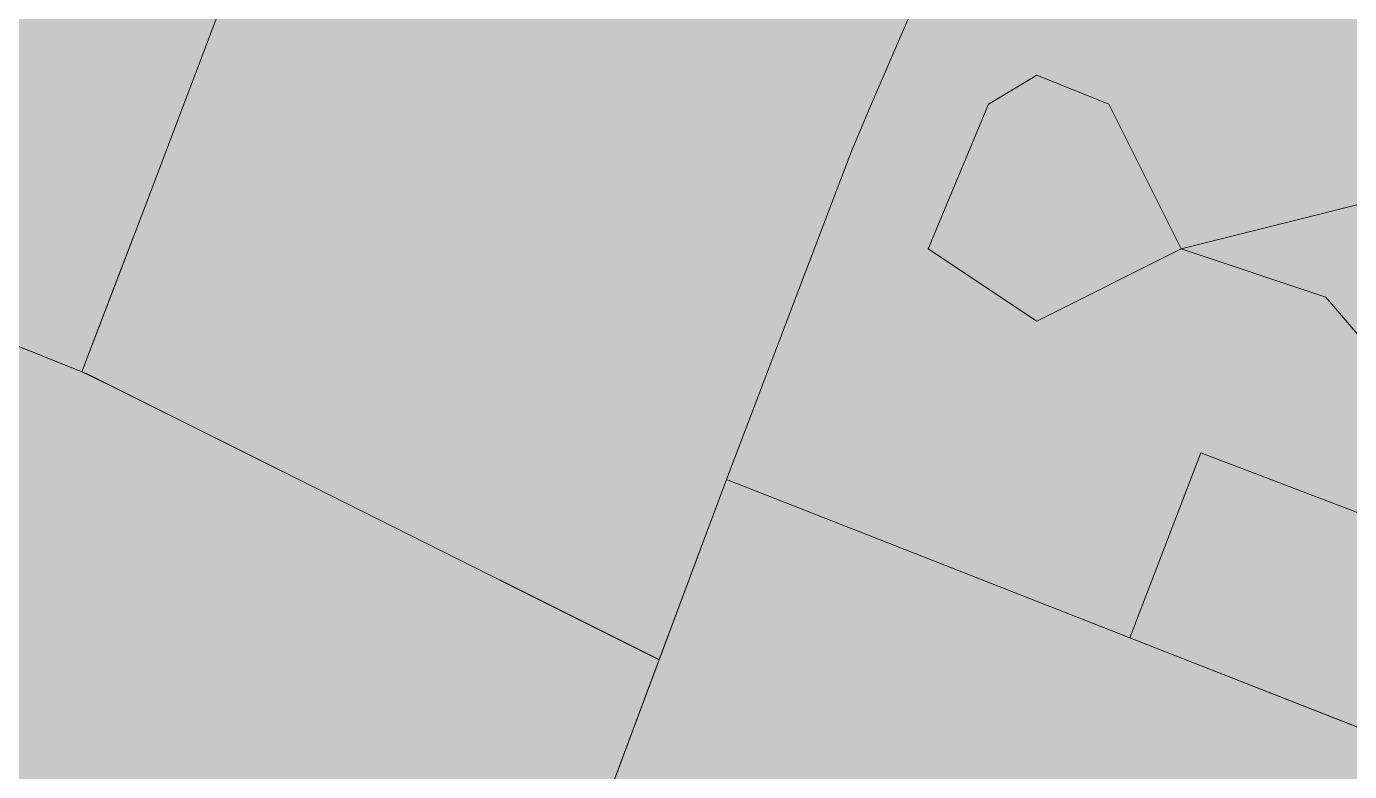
# Model space of a CAD drawing. Header units: metres. Extents: x -6 to 1255, y -2 to 532.
# Drawn here: x 954.17 to 972.46, y 181.65 to 191.95 of the extents above; entities that cross this region are included whole.
import ezdxf

# ---------------------------------------------------------------- set-up
doc = ezdxf.new("R2010")
doc.units = ezdxf.units.M
doc.header["$MEASUREMENT"] = 0
for name, color, linetype, lineweight, true_color in [('TPX_BUILDINGS', 7, 'CONTINUOUS', 0, 0x000000), ('TPX_BUILDINGS_HATCH', 7, 'CONTINUOUS', 0, 0xf0f0f0), ('TPX_BUILDINGS_SHADOWS_HATCH', 7, 'CONTINUOUS', 0, 0x000000), ('TPX_BUILDINGS_SHADOWS_OUTLINES', 7, 'CONTINUOUS', 0, 0x000000), ('TPX_CADASTRES', 7, 'CONTINUOUS', 0, 0x646464), ('TPX_RELIEF_CONTOUR_LINES', 7, 'CONTINUOUS', 0, 0x969696)]:
    doc.layers.add(name, color=color, linetype=linetype, lineweight=lineweight, true_color=true_color)

msp = doc.modelspace()

# ---------------------------------------------------------------- hatches: boundary and pattern name
at = {"layer": 'TPX_BUILDINGS_HATCH'}
h = msp.add_hatch(color=256, dxfattribs=at)
h.paths.add_polyline_path([(947.528, 191.636), (946.958, 190.373), (948.238, 189.863), (951.548, 188.533), (954.938, 187.173), (955.389, 188.355), (955.778, 189.373), (957.068, 192.783), (958.588, 196.283), (958.652, 196.431), (959.259, 197.833), (960.189, 199.983), (960.237, 200.094), (960.671, 201.094), (961.279, 202.493), (961.71, 203.493), (962.889, 206.223), (964.119, 209.083), (960.669, 210.432), (959.33, 210.955), (956.699, 211.983), (955.469, 209.263), (953.349, 204.543), (953.291, 204.414), (951.249, 199.893), (950.589, 200.163), (949.289, 197.383), (949.979, 197.073), (948.889, 194.643), (948.839, 194.543), (947.528, 191.636)])
h.paths.add_polyline_path([(950.24, 193.925), (952.55, 199.425), (954.12, 198.865), (955.1, 198.515), (952.23, 193.035), (950.24, 193.925)], flags=16)
h = msp.add_hatch(color=256, dxfattribs=at)
h.paths.add_polyline_path([(970.408, 186.053), (969.428, 183.494), (973.048, 182.074), (975.088, 181.273), (974.408, 179.553), (977.778, 178.333), (980.858, 177.183), (981.528, 176.931), (981.948, 176.773), (981.388, 175.413), (982.268, 175.043), (983.868, 174.363), (987.838, 184.723), (989.413, 188.835), (990.331, 191.232), (992.858, 197.833), (972.299, 205.883), (971.008, 202.893), (970.118, 200.813), (969.523, 199.421), (978.458, 195.903), (978.118, 195.023), (976.268, 195.723), (975.528, 193.783), (977.338, 193.093), (974.108, 184.643), (970.408, 186.053)])
h.paths.add_polyline_path([(975.598, 184.603), (978.308, 191.673), (978.898, 191.443), (978.118, 189.443), (980.908, 188.353), (979.698, 185.273), (976.988, 186.333), (976.178, 184.373), (975.598, 184.603)], flags=16)
msp.add_hatch(color=256, dxfattribs=at).paths.add_polyline_path([(943.576, 168.624), (942.908, 166.933), (951.807, 163.521), (954.958, 162.313), (955.888, 164.743), (956.328, 165.903), (956.858, 167.283), (956.947, 167.514), (959.558, 174.323), (961.328, 178.933), (962.918, 183.193), (958.498, 185.403), (958.178, 185.563), (955.348, 186.974), (954.938, 187.173), (951.548, 188.533), (945.198, 172.673), (943.848, 169.313), (943.576, 168.624)])
h = msp.add_hatch(color=256, dxfattribs=at)
h.paths.add_polyline_path([(955.888, 164.743), (954.958, 162.313), (965.918, 158.113), (966.768, 160.303), (967.298, 161.633), (967.398, 161.883), (969.248, 166.543), (970.598, 169.943), (971.884, 173.18), (973.168, 176.413), (973.908, 178.293), (974.408, 179.553), (975.088, 181.273), (973.048, 182.074), (969.428, 183.494), (963.848, 185.683), (962.918, 183.193), (961.328, 178.933), (959.558, 174.323), (956.947, 167.514), (956.858, 167.283), (956.328, 165.903), (955.888, 164.743)])
h.paths.add_polyline_path([(963.928, 172.593), (966.988, 180.863), (969.848, 179.803), (966.518, 171.563), (963.928, 172.593)], flags=16)
at = {"layer": 'TPX_BUILDINGS_SHADOWS_HATCH'}
msp.add_hatch(color=256, dxfattribs=at).paths.add_polyline_path([(955.778, 189.373), (954.938, 187.173), (955.348, 186.974), (958.498, 185.403), (962.918, 183.193), (963.848, 185.683), (969.428, 183.494), (970.408, 186.053), (974.108, 184.643), (977.338, 193.093), (975.528, 193.783), (976.268, 195.723), (978.118, 195.023), (978.458, 195.903), (969.523, 199.421), (969.408, 199.153), (967.057, 193.674), (966.812, 193.102), (964.198, 194.153), (963.428, 192.233), (960.968, 193.223), (961.748, 195.163), (960.208, 195.793), (958.652, 196.431), (957.068, 192.783), (955.778, 189.373)])

# ---------------------------------------------------------------- linework, layer by layer
at = {"layer": 'TPX_BUILDINGS', "elevation": 0.042}
for points in [[(951.548, 188.533), (954.938, 187.173), (955.389, 188.355), (955.778, 189.373), (957.068, 192.783), (958.588, 196.283), (958.652, 196.431), (959.259, 197.833), (960.189, 199.983), (960.237, 200.094), (960.671, 201.094), (961.279, 202.493), (961.71, 203.493), (962.889, 206.223), (964.119, 209.083), (960.669, 210.432), (959.33, 210.955), (956.699, 211.983), (955.469, 209.263), (953.349, 204.543)], [(983.868, 174.363), (987.838, 184.723), (989.413, 188.835), (990.331, 191.232), (992.858, 197.833), (972.299, 205.883), (971.008, 202.893), (970.118, 200.813), (969.523, 199.421), (978.458, 195.903), (978.118, 195.023), (976.268, 195.723), (975.528, 193.783), (977.338, 193.093), (974.108, 184.643), (970.408, 186.053), (969.428, 183.494), (973.048, 182.074), (975.088, 181.273)]]:
    msp.add_lwpolyline(points, dxfattribs=at)
for points in [[(943.576, 168.624), (942.908, 166.933), (951.807, 163.521), (954.958, 162.313), (955.888, 164.743), (956.328, 165.903), (956.858, 167.283), (956.947, 167.514), (959.558, 174.323), (961.328, 178.933), (962.918, 183.193), (958.498, 185.403), (958.178, 185.563), (955.348, 186.974), (954.938, 187.173), (951.548, 188.533), (945.198, 172.673), (943.848, 169.313)], [(955.888, 164.743), (954.958, 162.313), (965.918, 158.113), (966.768, 160.303), (967.298, 161.633), (967.398, 161.883), (969.248, 166.543), (970.598, 169.943), (971.884, 173.18), (973.168, 176.413), (973.908, 178.293), (974.408, 179.553), (975.088, 181.273), (973.048, 182.074), (969.428, 183.494), (963.848, 185.683), (962.918, 183.193), (961.328, 178.933), (959.558, 174.323), (956.947, 167.514), (956.858, 167.283), (956.328, 165.903)]]:
    msp.add_lwpolyline(points, close=True, dxfattribs=at)
at = {"layer": 'TPX_BUILDINGS_SHADOWS_OUTLINES', "elevation": 0.039}
msp.add_lwpolyline([(978.458, 195.903), (969.523, 199.421), (969.408, 199.153), (967.057, 193.674), (966.812, 193.102), (964.198, 194.153), (963.428, 192.233), (960.968, 193.223), (961.748, 195.163), (960.208, 195.793), (958.652, 196.431), (957.068, 192.783), (955.778, 189.373), (954.938, 187.173), (955.348, 186.974), (958.498, 185.403), (962.918, 183.193), (963.848, 185.683), (969.428, 183.494), (970.408, 186.053), (974.108, 184.643)], dxfattribs=at)
at = {"layer": 'TPX_CADASTRES', "elevation": 0.024}
for points in [[(948.839, 194.544), (946.958, 190.374), (948.238, 189.864), (951.548, 188.534), (954.938, 187.174), (955.778, 189.374), (957.068, 192.784), (958.588, 196.284), (960.189, 199.984), (961.279, 202.494), (962.889, 206.224), (964.119, 209.084), (956.699, 211.984), (955.469, 209.264), (953.349, 204.544), (951.249, 199.894), (950.589, 200.164), (949.289, 197.384), (949.979, 197.074), (948.889, 194.644)], [(955.778, 189.374), (954.938, 187.174), (955.008, 187.144), (958.498, 185.404), (962.918, 183.194), (963.848, 185.684), (965.578, 190.224), (965.828, 190.814), (966.628, 192.674), (969.408, 199.154), (970.118, 200.814), (971.008, 202.894), (972.299, 205.884), (964.119, 209.084), (962.889, 206.224), (961.279, 202.494), (960.189, 199.984), (958.588, 196.284), (957.068, 192.784)], [(965.578, 190.224), (963.848, 185.684), (975.088, 181.274), (974.408, 179.554), (977.778, 178.334), (980.858, 177.183), (981.948, 176.773), (981.388, 175.413), (982.268, 175.043), (983.868, 174.363), (987.838, 184.723), (992.858, 197.833), (972.299, 205.884), (971.008, 202.894), (970.118, 200.814), (969.408, 199.154), (966.628, 192.674), (965.828, 190.814)], [(943.828, 169.264), (942.908, 166.934), (954.958, 162.314), (955.888, 164.744), (956.328, 165.904), (956.858, 167.284), (959.558, 174.324), (961.328, 178.934), (962.918, 183.194), (958.498, 185.404), (955.008, 187.144), (954.938, 187.174), (951.548, 188.534), (945.198, 172.674), (943.848, 169.314)], [(955.888, 164.744), (954.958, 162.314), (965.918, 158.114), (966.768, 160.304), (967.298, 161.634), (967.398, 161.884), (969.248, 166.544), (970.598, 169.944), (973.168, 176.414), (973.908, 178.294), (974.408, 179.554), (975.088, 181.274), (963.848, 185.684), (962.918, 183.194), (961.328, 178.934), (959.558, 174.324), (956.858, 167.284), (956.328, 165.904)]]:
    msp.add_lwpolyline(points, close=True, dxfattribs=at)
at = {"layer": 'TPX_RELIEF_CONTOUR_LINES', "elevation": 0.045}
msp.add_lwpolyline([(974.134, 189.872), (970.137, 188.873), (969.138, 190.872), (968.139, 191.272), (967.472, 190.872), (966.64, 188.873), (968.139, 187.873), (970.137, 188.873), (972.135, 188.206), (974.134, 185.874)], dxfattribs=at)

doc.saveas('drawing.dxf')
